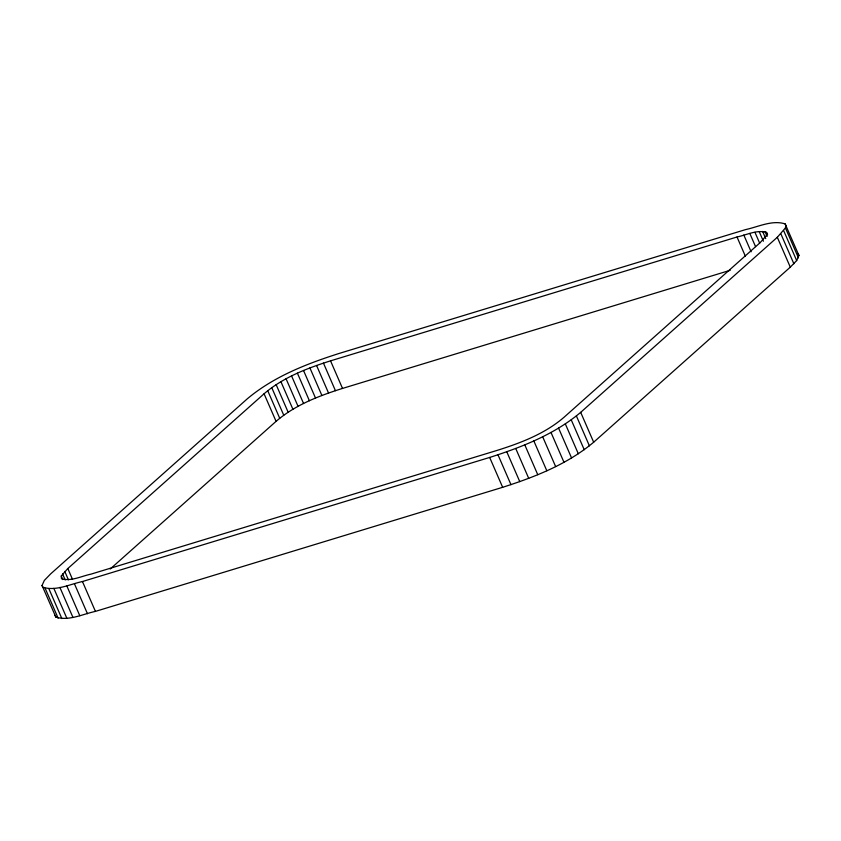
<?xml version="1.0" encoding="UTF-8"?>
<svg xmlns="http://www.w3.org/2000/svg" width="841" height="841" viewBox="0 0 841 841"><rect width="100%" height="100%" fill="white"/><g stroke="black" fill="none" stroke-linecap="round" stroke-linejoin="round"><path stroke-width="1.26" d="M42.05 585.494L44.331 580.427L50.702 573.846L247.328 398.781C273.535 376.768 306.082 364.006 338.345 353.693L745.568 229.604C758.298 226.891 772.154 219.743 785.137 223.906L785.967 225.64L785.431 227.932L777.305 237.288L580.689 412.353C554.482 434.366 521.935 447.128 489.672 457.441L82.45 581.53C69.719 584.243 55.863 591.391 42.87 587.228L42.05 585.494L55.863 617.094C68.846 621.257 82.702 614.109 95.432 611.396L502.655 487.307C534.918 476.994 567.465 464.232 593.672 442.219L790.298 267.154L796.669 260.573L798.95 255.506L785.137 223.906M61.277 575.969L61.456 578.766C71.212 581.604 81.472 576.106 90.996 574.14L497.483 450.282C521.073 442.839 544.957 433.683 563.933 417.357L760.201 242.597L766.729 235.165L766.55 232.368C756.805 229.53 746.535 235.028 737.021 236.994L330.534 360.852C306.944 368.295 283.06 377.451 264.074 393.777L67.816 568.537L61.277 575.969L62.844 579.575M110.224 569.01L276.069 421.352C295.044 405.015 318.928 395.859 342.518 388.426L730.188 270.297M798.13 253.772L798.95 255.506M55.033 615.36L55.863 617.094M785.431 227.932L798.414 257.798M783.686 230.707L796.669 260.573M780.89 233.893L793.872 263.759M777.305 237.288L790.298 267.154M766.55 232.368L767.591 234.765M765.047 231.653L767.139 236.447M762.598 231.412L765.731 238.602M759.223 231.632L763.397 241.22M754.955 232.305L759.644 243.102M749.815 233.441L755.544 246.623M743.812 235.007L751.108 251.785M737.021 236.994L745.357 256.169M580.689 412.353L593.672 442.219M576.4 415.959L589.394 445.825M571.249 419.859L584.232 449.725M565.331 423.906L578.324 453.772M558.582 428.101L571.565 457.967M550.981 432.4L563.964 462.266M542.655 436.71L555.638 466.576M533.825 440.894L546.818 470.76M524.784 444.847L537.767 474.713M515.733 448.484L528.716 478.35M506.787 451.796L519.78 481.662M497.988 454.813L510.971 484.679M489.672 457.441L502.655 487.307M330.534 360.852L342.518 388.426M323.449 363.102L335.433 390.666M316.563 365.457L328.547 393.031M309.919 367.927L321.903 395.491M303.527 370.492L315.512 398.056M297.399 373.162L309.393 400.736M291.575 375.927L303.559 403.501M286.066 378.776L298.061 406.35M280.926 381.688L292.91 409.262M276.153 384.652L288.148 412.216M271.759 387.648L283.753 415.223M267.732 390.708L279.717 418.271M264.074 393.777L276.069 421.352M82.45 581.53L95.432 611.396M67.816 568.537L72.505 579.323M74.481 583.864L87.464 613.73M64.768 571.428L68.415 579.817M62.581 573.909L65.177 579.912M66.807 585.872L79.8 615.738M59.89 587.386L72.873 617.252M53.835 588.353L66.828 618.219M48.852 588.679L61.845 618.545M45.151 588.311L58.134 618.177"/></g></svg>
